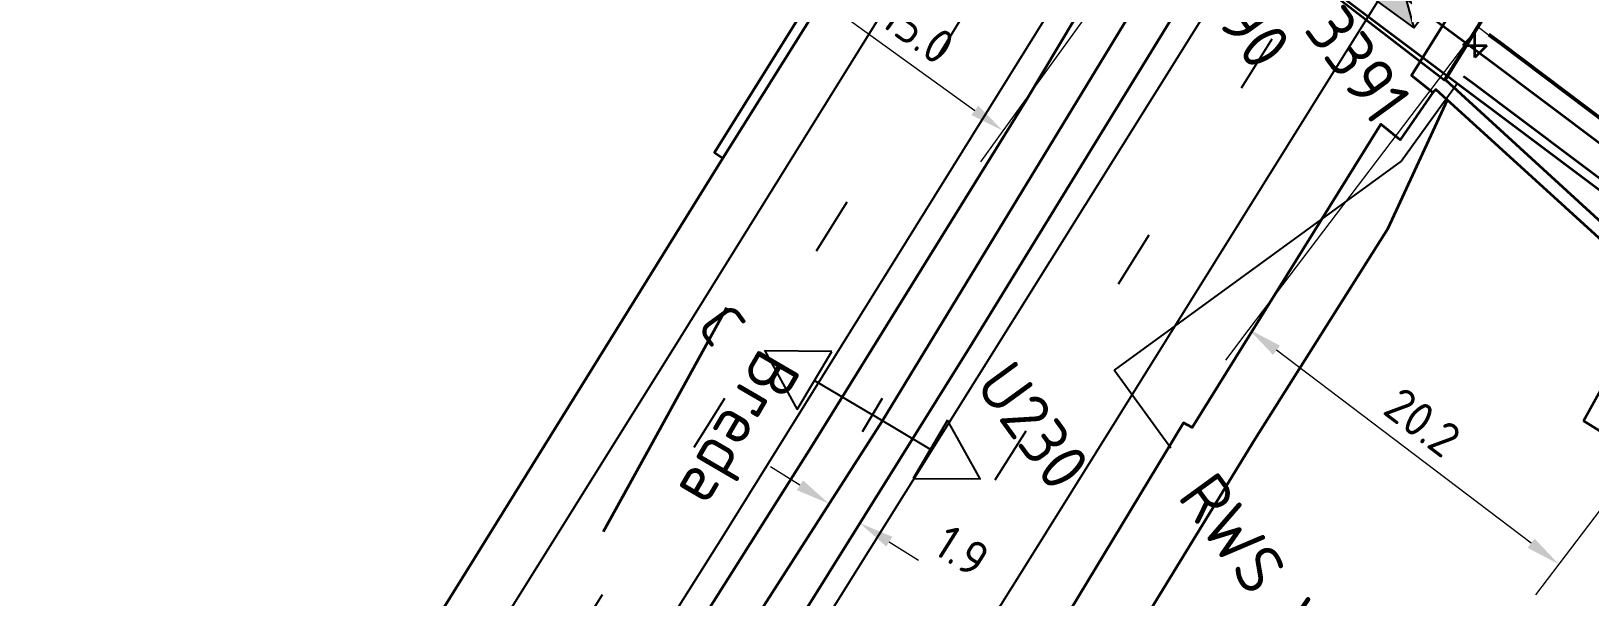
# Model space of a CAD drawing. Header units: metres. Extents: x 134219 to 139080, y 438661 to 444352.
# Drawn here: x 135326 to 135406.8, y 442990.3 to 443019.6 of the extents above; entities that cross this region are included whole.
import ezdxf
from ezdxf.enums import TextEntityAlignment as Align

# ---------------------------------------------------------------- set-up
doc = ezdxf.new("R2010")
doc.units = ezdxf.units.M
doc.linetypes.add('13strp', pattern=[4, 1, -3])
doc.linetypes.add('39strp', pattern=[12, 3, -9])
doc.layers.get('DEFPOINTS').update_dxf_attribs({"color": 193})
for name, color, linetype, lineweight in [('N-WE-KL-ET-T18', 1, 'Continuous', 18), ('N-WE-KL-ET-T25', 7, 'Continuous', 25), ('N-WE-KL-ET_LS_OV_ARMATUUR-S', 7, 'Continuous', 25), ('N-WE-KL-ET_LS_OV_ARMATUUR-T18', 1, 'Continuous', 25), ('N-WE-KL-ET_LS_OV_KABEL-G', 10, 'KL-LS-OV-N', 35), ('N-WE-KL-ET_LS_OV_KABEL-M', 7, 'Continuous', 18), ('N-WE-KL-ET_LS_OV_KABEL-T25', 7, 'Continuous', 25), ('Utd-geleiderail-nw', 8, 'glm a2ee v014$0$f2m40080', 35), ('Utd-ondergr-bs', 8, 'Continuous', 35), ('Utd-ondergr-nw', 8, '13strp', 35)]:
    doc.layers.add(name, color=color, linetype=linetype, lineweight=lineweight)
doc.layers.add('N-WE-KL-ET_LS_OV_ARMATUUR-T25', color=2, linetype='Continuous')
doc.layers.add('Utd-weg-bs', color=8, linetype='Continuous')
doc.styles.add('dtm a2ee v011$0$rtw_iso', font='NLCS-ISO.ttf')
doc.styles.add('ISO18', font='NLCS-ISO.ttf')
doc.styles.add('ISO25', font='NLCS-ISO.ttf')
doc.styles.add('NLCS-ISO', font='NLCS-ISO.ttf')
doc.styles.add('NLCS_18', font='NLCS-ISO.ttf', dxfattribs={"height": 1.799999952316284})
doc.styles.add('NLCS_25', font='NLCS-ISO.ttf', dxfattribs={"height": 2.5})
doc.linetypes.add('glm a2ee v014$0$f2m40080', pattern='A,2,-1,[160,RTW.shx,S=0.5,R=0,X=0,Y=0],-1', length=4)
doc.linetypes.add('KL-LS-OV-N', pattern='A,4,-1,[103,NLCS.SHX,S=0.75,R=0,X=0,Y=0],-1,4,-1.5,["0V",Standard,S=1,R=0,X=0,Y=-0.5],-3', length=14.5)
doc.dimstyles.new('NLCS_t18_pijl_Dimension_l3_h1', dxfattribs={"dimtxt": 1.799999952316284, "dimasz": 1.8, "dimexe": 2, "dimexo": 2, "dimgap": 0.7, "dimtad": 1, "dimdec": 1, "dimzin": 0, "dimdsep": 46, "dimtxsty": 'NLCS_18', "dimcen": 2.5, "dimdle": 2, "dimclrd": 256, "dimclre": 256, "dimclrt": 256, "dimadec": 1, "dimazin": 0, "dimtfac": 1, "dimtdec": 1, "dimtofl": 0, "dimtmove": 1, "dimatfit": 0, "dimfxl": 0, "dimtolj": 1, "dimtzin": 0, "dimlwd": 18, "dimlwe": 18, "dimarcsym": 0})

# ---------------------------------------------------------------- blocks, each defined once
blk = doc.blocks.new('SKL-ET_OV_ARMATUUR_SPECIAAL_1x70W-SO (1)')
blk.add_hatch(color=256).paths.add_polyline_path([(-2.5, -2), (2.5, -2), (0, 0)])
for p, q in [((-2.5, 0), (-2.5, -2)), ((2.5, 0), (-2.5, 0)), ((-2.5, -2), (0, 0)), ((0, 0), (2.5, -2)), ((2.5, -2), (2.5, 0)), ((-2.5, -2), (2.5, -2))]:
    blk.add_line(p, q)
at = {"layer": 'N-WE-KL-ET_LS_OV_ARMATUUR-T18', "style": 'NLCS-ISO', "flags": 1}
for tag, p in [('TYPE_ARMATUUR', (0, -8.680527452786919)), ('VERMOGEN_LAMP', (0, -12.46503754856531)), ('SPIEGELSTAND', (0, -16.24954764434369)), ('POSITIE_ARMATUUR', (0, -20.03405774012208)), ('KABELAANSLUITNG', (0, -23.81856783590047)), ('VOEDINGSPUNT', (0, -31.38758802745724))]:
    blk.add_attdef(tag, p, '', height=1.8, dxfattribs=at)
at = {"layer": 'N-WE-KL-ET_LS_OV_ARMATUUR-T18', "style": 'NLCS-ISO'}
for tag, p in [('FASE-AANSLUITING', (0, -27.60307793167885)), ('GROEPSNUMMER', (0, -35.17209812323563))]:
    blk.add_attdef(tag, p, '', height=1.8, dxfattribs=at)
at = {"layer": 'N-WE-KL-ET_LS_OV_ARMATUUR-T25', "style": 'NLCS-ISO'}
for tag, p, height in [('MASTNUMMER', (0, 6.359873503795825), 2.5), ('TYPE_SYMBOOL', (0, 2.575363408017438), 2.25)]:
    blk.add_attdef(tag, p, '', height=height, dxfattribs=at)
blk = doc.blocks.new('*D183')
at = {"layer": 'DEFPOINTS', "color": 0, "transparency": 16777216}
for p in [(135389.1091365484, 443004.1427738108), (135389.1091365483, 443004.1427738107), (135405.1769273242, 442991.9619722725)]:
    blk.add_point(p, dxfattribs=at)
at = {"layer": 'N-WE-KL-ET_LS_OV_KABEL-M', "lineweight": 18, "transparency": 16777216}
for p, q in [((135389.1091365484, 443004.1427738107), (135387.9009023906, 443002.5489826637)), ((135405.1769273242, 442991.9619722723), (135403.9686931664, 442990.3681811254))]:
    blk.add_line(p, q, dxfattribs=at)
at = {"layer": 'N-WE-KL-ET_LS_OV_KABEL-M', "linetype": 'Continuous', "lineweight": 18, "transparency": 16777216}
blk.add_line((135403.7425152919, 442993.0493830143), (135390.5435485806, 443003.0553630687), dxfattribs=at)
at = {"layer": 'N-WE-KL-ET_LS_OV_KABEL-M', "transparency": 16777216}
for points in [[(135390.7247837043, 443003.2944317407), (135390.362313457, 443002.8162943966), (135389.1091365484, 443004.1427738107)], [(135403.9237504156, 442993.2884516863), (135403.5612801682, 442992.8103143422), (135405.1769273242, 442991.9619722723)]]:
    blk.add_solid(points, dxfattribs=at)
at = {"layer": 'N-WE-KL-ET_LS_OV_KABEL-M', "transparency": 16777216, "insert": (135398.109619248, 442999.32740594), "char_height": 1.799999952316284, "attachment_point": 5, "rotation": 322.8346657279801, "style": 'NLCS_18'}
blk.add_mtext('\\A1;20.2', dxfattribs=at)
blk = doc.blocks.new('*D194')
at = {"layer": 'DEFPOINTS', "color": 0, "transparency": 16777216}
for p in [(135364.1780796779, 443023.2379028408), (135376.3567354539, 443014.4435648896), (135376.3567354538, 443014.4435648895)]:
    blk.add_point(p, dxfattribs=at)
at = {"layer": 'N-WE-KL-ET_LS_OV_KABEL-M', "lineweight": 18, "transparency": 16777216}
for p, q in [((135364.1780796778, 443023.2379028407), (135363.0072173864, 443021.6164585789)), ((135376.3567354538, 443014.4435648895), (135375.1858731624, 443012.8221206276))]:
    blk.add_line(p, q, dxfattribs=at)
at = {"layer": 'N-WE-KL-ET_LS_OV_KABEL-M', "linetype": 'Continuous', "lineweight": 18, "transparency": 16777216}
blk.add_line((135365.6373795135, 443022.1841267784), (135374.8974356181, 443015.4973409518), dxfattribs=at)
at = {"layer": 'N-WE-KL-ET_LS_OV_KABEL-M', "transparency": 16777216}
for points in [[(135365.8130088572, 443022.4273434177), (135365.4617501698, 443021.9409101391), (135364.1780796778, 443023.2379028407)], [(135375.0730649618, 443015.7405575911), (135374.7218062744, 443015.2541243125), (135376.3567354538, 443014.4435648895)]]:
    blk.add_solid(points, dxfattribs=at)
at = {"layer": 'N-WE-KL-ET_LS_OV_KABEL-M', "transparency": 16777216, "insert": (135371.9532211414, 443019.5969389566), "char_height": 1.799999952316284, "attachment_point": 5, "rotation": 324.1665456795735, "style": 'NLCS_18'}
blk.add_mtext('\\A1;15.0', dxfattribs=at)
blk = doc.blocks.new('SKL-ET_OV_ARMATUUR_HD_NATRIUM_1x250W-SO')
for points in [[(3.492758620689642, -1.757241379310358), (6.492758620689642, 0), (3.492758620689642, 1.757241379310358)], [(3.492758620689642, 1.757241379310358), (3.492758620689642, -1.757241379310358)], [(0, 1), (0, -1)], [(3.492758620689642, 0), (0, 0)]]:
    blk.add_lwpolyline(points)
at = {"layer": 'N-WE-KL-ET-T18', "linetype": 'ByBlock', "style": 'NLCS-ISO'}
blk.add_attdef('GROEPSNUMMER', text='', height=1.8, dxfattribs=at).set_placement((-2, -4), align=Align.RIGHT)
blk.add_attdef('FASE-AANSLUITING', (10, -4), '', height=1.8, dxfattribs=at)
at = {"layer": 'N-WE-KL-ET-T18', "linetype": 'ByBlock', "style": 'NLCS-ISO', "flags": 1}
for tag, p in [('TYPE_ARMATUUR', (7.764580914155385, -13.45573048555232)), ('TYPE_FABRIKAAT', (7.764580914155385, -17.24024058133071)), ('VERMOGEN_LAMP', (7.764580914155385, -21.0247506771091)), ('SPIEGELSTAND', (7.764580914155385, -24.80926077288748)), ('HOOGTE_LICHTMAST', (7.764580914155385, -28.59377086866587)), ('UITLEGGERHOEK', (7.764580914155385, -32.37828096444426)), ('TYPE_LICHTMAST', (7.764580914155385, -36.16279106022265)), ('BOTSVRIENDELIJK', (7.764580914155385, -39.94730115600103)), ('POSITIE_LICHTMAST', (7.764580914155385, -43.73181125177942)), ('KABELAANSLUITING', (7.764580914155385, -47.51632134755781)), ('VOEDINGSPUNT', (7.764580914155385, -51.30083144333619))]:
    blk.add_attdef(tag, p, '', height=1.8, dxfattribs=at)
at = {"layer": 'N-WE-KL-ET-T25', "linetype": 'ByBlock', "style": 'NLCS-ISO'}
blk.add_attdef('MASTNUMMER', text='', height=2.5, dxfattribs=at).set_placement((4, 4.309930667947768), align=Align.MIDDLE)
at = {"layer": 'N-WE-KL-ET-T25', "linetype": 'ByBlock', "style": 'NLCS-ISO', "flags": 1}
blk.add_attdef('TYPE_SYMBOOL', (7.764580914155385, -10.05561887920129), '', height=2.5, dxfattribs=at)
blk = doc.blocks.new('RVMXE')
at = {"style": 'ISO25'}
blk.add_attdef('E', text='', height=2.25, dxfattribs=at).set_placement((5.5, 2.625), align=Align.MIDDLE)
blk = doc.blocks.new('dtm a2ee v011$0$hecto-flat-99')
at = {"layer": 'Utd-ondergr-bs'}
for p, q in [((0, 0.625), (-0.625, 0)), ((-0.625, 0), (0.625, 0)), ((0, -0.625), (0, 0.625)), ((0.625, 0), (0, -0.625))]:
    blk.add_line(p, q, dxfattribs=at)
blk = doc.blocks.new('*D547')
at = {"layer": 'DEFPOINTS', "color": 0, "transparency": 16777216}
for p in [(135367.3516015868, 442995.0952821589), (135368.9426527574, 442994.0911821795), (135368.9426527574, 442994.0911821795)]:
    blk.add_point(p, dxfattribs=at)
at = {"layer": 'N-WE-KL-ET_LS_OV_KABEL-M', "linetype": 'Continuous', "lineweight": 18, "transparency": 16777216}
for p, q in [((135365.8293871311, 442996.0559398247), (135364.3071726754, 442997.0165974905)), ((135370.4648672131, 442993.1305245137), (135371.9870816688, 442992.1698668479))]:
    blk.add_line(p, q, dxfattribs=at)
at = {"layer": 'N-WE-KL-ET_LS_OV_KABEL-M', "lineweight": 18, "transparency": 16777216}
for p, q in [((135368.9426527574, 442994.0911821795), (135370.0100501638, 442995.7825315747)), ((135367.3516015868, 442995.0952821589), (135366.2842041804, 442993.4039327637))]:
    blk.add_line(p, q, dxfattribs=at)
at = {"layer": 'N-WE-KL-ET_LS_OV_KABEL-M', "transparency": 16777216}
for points in [[(135365.989496742, 442996.309642234), (135365.6692775201, 442995.8022374155), (135367.3516015868, 442995.0952821589)], [(135370.6249768241, 442993.384226923), (135370.3047576022, 442992.8768221044), (135368.9426527574, 442994.0911821795)]]:
    blk.add_solid(points, dxfattribs=at)
at = {"layer": 'N-WE-KL-ET_LS_OV_KABEL-M', "transparency": 16777216, "insert": (135374.2316559179, 442992.6453139806), "char_height": 1.799999952316284, "attachment_point": 5, "rotation": 327.7442963582945, "style": 'NLCS_18'}
blk.add_mtext('\\A1;1.9', dxfattribs=at)

msp = doc.modelspace()

# ---------------------------------------------------------------- linework, layer by layer
at = {"layer": 'N-WE-KL-ET_LS_OV_KABEL-G', "flags": 128}
msp.add_lwpolyline([(135920.1568725329, 442341.1644278864), (135919.194440535, 442340.328574169), (135890.909467668, 442385.2695944679), (135864.109187932, 442426.729240264), (135835.316175153, 442471.352430386), (135806.933870797, 442516.016357485), (135778.885596529, 442560.214820042), (135749.464698218, 442604.310635349), (135688.972514769, 442692.845954611), (135658.233952217, 442735.00424906), (135645.162689539, 442753.132465963), (135616.198213794, 442790.312214619), (135569.703690102, 442852.510273562), (135568.725128698, 442853.961767806), (135568.715633119, 442853.961179831), (135556.528739472, 442870.335201056), (135541.936615106, 442887.768592935), (135535.961789206, 442894.272333709), (135510.855021249, 442922.2818717679), (135499.678286768, 442932.516359579), (135460.258543628, 442969.031952235), (135441.802902985, 442984.209755406), (135434.997322318, 442989.224812447), (135424.998443609, 442995.684780699), (135418.788355297, 442999.033333785), (135417.786210207, 442999.509148304), (135418.175784277, 442999.508221565), (135411.424090876, 443000.809873973), (135410.522419528, 442999.013252934), (135409.6991718384, 442997.3857869611), (135406.4593130724, 442999.3894667195), (135411.3547172266, 443008.2902856728), (135374.572085829, 443035.916263745), (135373.9319197, 443035.52403871), (135373.149815951, 443035.540735739)], dxfattribs=at)
at = {"layer": 'N-WE-KL-ET_LS_OV_KABEL-G', "extrusion": (-0.8544488546959308, 0.5195355182360607, 0), "elevation": 114487.0880103979, "flags": 128}
msp.add_lwpolyline([(-448849.8878629401, 2.361794511023991), (-448880.0443505549, -0.06589519898526186)], dxfattribs=at)
at = {"layer": 'N-WE-KL-ET_LS_OV_KABEL-G', "extrusion": (0.841979247875471, -0.5395099129275163, 0), "elevation": -125023.7443945959, "flags": 128}
msp.add_lwpolyline([(446029.7955218118, 2.361794511023991), (445926.6202226412, 2.195474641475562)], dxfattribs=at)
at = {"layer": 'N-WE-KL-ET_LS_OV_KABEL-M'}
for points in [[(135385.4167636268, 443026.9901562363), (135376.3567354538, 443014.4435648895)], [(135400.9905619984, 443019.8156552423), (135389.1091365485, 443004.1427738107)], [(135401.5370820132, 443019.4013449036), (135400.9905619984, 443019.8156552423)], [(135408.578118141, 442996.4485097359), (135405.1769273242, 442991.9619722725)]]:
    msp.add_lwpolyline(points, dxfattribs=at)
at = {"layer": 'N-WE-KL-ET_LS_OV_KABEL-T25'}
for p, q in [((135397.0001456715, 443012.8671150625), (135399.9111644461, 443016.8850850705)), ((135397.0001456715, 443012.8671150625), (135382.1181986821, 443002.0285354723)), ((135385.0617823169, 442997.9868383802), (135382.1181986821, 443002.0285354723))]:
    msp.add_line(p, q, dxfattribs=at)
at = {"layer": 'Utd-geleiderail-nw', "linetype": 'Continuous', "flags": 128}
msp.add_lwpolyline([(135325.1268838375, 443074.8306352461), (135326.9328195181, 443073.3156801467), (135328.7488706217, 443071.8193612235), (135331.4389790236, 443069.6482573067), (135334.1422040721, 443067.5152088442), (135335.6461165526, 443066.3472395951), (135336.8669837629, 443065.4079869298), (135339.5862550523, 443063.3418478937), (135342.3141396879, 443061.3003981242), (135345.0434221222, 443059.2836223717), (135347.7714487108, 443057.2881022665), (135350.4956448556, 443055.3104231497), (135353.2134795455, 443053.3472003855), (135355.7294873578, 443051.534093346), (135357.2788059462, 443050.417819027), (135361.3305479184, 443047.4985643658), (135369.4264587183, 443041.65633898), (135377.5016641741, 443035.8058592545), (135385.5504884746, 443029.9378524682), (135393.5654147104, 443024.0438776918), (135401.5433731976, 443018.1132073247), (135407.4564409343, 443013.6732788121)], dxfattribs=at)
at = {"layer": 'Utd-ondergr-bs', "flags": 128}
for points in [[(135417.35, 443107.561), (135415.604, 443104.373), (135416.994, 443103.522), (135403.037, 443080.44), (135390.056, 443059.545), (135388.917, 443060.273), (135386.124, 443055.498), (135386.659, 443055.079), (135374.25, 443035.149), (135373.606, 443035.544), (135370.813, 443031.069), (135371.96, 443030.237), (135361.405, 443013.313), (135361.841, 443013.014), (135345.825, 442987.227), (135327.242, 442958.052), (135308.915, 442929.11), (135290.169, 442900.002)], [(135427.811, 443098.309), (135413.95, 443075.271), (135396.722, 443047.186), (135384.375, 443027.429), (135377.538, 443015.993), (135366.417, 442998.025), (135353.583, 442977.734), (135341.214, 442958.264), (135329.011, 442939.137), (135317.178, 442920.625), (135302.946, 442898.58), (135287.29, 442874.205), (135274.988, 442855.496), (135259.144, 442831.186), (135245.532, 442810.761), (135227.742, 442783.486), (135212.013, 442760.198), (135196.974, 442737.769), (135179.54, 442712.007)], [(135430.776, 443094.515), (135417.274, 443072.18), (135405.842, 443053.498), (135400.264, 443044.578), (135387.868, 443024.765), (135374.777, 443003.437), (135359.845, 442979.518), (135343.641, 442954.001), (135329.753, 442931.996), (135315.106, 442909.364), (135301.894, 442888.998), (135286.256, 442864.593), (135269.668, 442839.379), (135253.957, 442815.42), (135239.687, 442793.897), (135225.087, 442772.014), (135212.333, 442752.942), (135199.122, 442733.218), (135187.587, 442716.293)], [(135438.551, 443080.765), (135436.496, 443077.503), (135434.958, 443078.58), (135412.826, 443042.369), (135414.136, 443041.308), (135410.866, 443036.236), (135409.857, 443037.041), (135397.534, 443017.312), (135398.648, 443016.42), (135396.944, 443013.966), (135395.946, 443014.777), (135386.161, 442999.058), (135385.724, 442999.29), (135376.173, 442983.52), (135364.304, 442964.564), (135354.196, 442948.492), (135343.887, 442932.463), (135332.883, 442915.287)], [(135399.298, 443017.078), (135402.482, 443022.228), (135406.287, 443028.382), (135410.615, 443035.384)], [(135361.841, 443013.014), (135372.368, 443029.834), (135371.96, 443030.237)], [(135409.167, 443007.92), (135409.234, 443007.994), (135399.298, 443017.078)], [(135409.167, 443007.92), (135408.782, 443007.494), (135398.803, 443016.588), (135398.648, 443016.42)], [(135308.794, 442870.513), (135309.942, 442872.665), (135316.089, 442882.49), (135327.482, 442900.098), (135340.272, 442919.99), (135351.285, 442937.644), (135360.435, 442951.96), (135371.832, 442970.251), (135380.591, 442984.009), (135389.426, 442998.466), (135396.324, 443009.39), (135399.403, 443016.051)], [(135355.6525152504, 442993.6593190385), (135358.2051335827, 442998.2930230176), (135362.048435636, 443005.2696727549)]]:
    msp.add_lwpolyline(points, dxfattribs=at)
for points in [[(135374.041, 443036.497), (135385.359, 443054.875), (135410.6, 443035.451), (135399.232, 443017.066)], [(135398.648, 443016.42), (135397.534, 443017.312), (135409.857, 443037.041), (135410.866, 443036.236), (135410.777, 443036.102), (135421.849, 443028.663), (135421.535, 443028.302), (135421.479, 443028.219), (135410.615, 443035.384), (135406.287, 443028.382), (135402.482, 443022.228), (135399.298, 443017.078), (135409.234, 443007.994), (135408.782, 443007.494), (135398.803, 443016.588)]]:
    msp.add_lwpolyline(points, close=True, dxfattribs=at)
at = {"layer": 'Utd-ondergr-nw', "linetype": 'Continuous', "flags": 128}
for points in [[(135401.5738431555, 443019.4612399419), (135402.200156157, 443018.9956299405), (135406.5617892333, 443015.720623509), (135410.1328912345, 443013.0200776243)], [(135401.5370820132, 443019.4013449036), (135402.1582262741, 443018.9395774212), (135410.0905767999, 443012.9643148354)], [(135400.2346872737, 443017.2793492882), (135400.6727104221, 443016.9537167378), (135408.5914368319, 443010.9887188857)]]:
    msp.add_lwpolyline(points, dxfattribs=at)
at = {"layer": 'Utd-weg-bs', "flags": 128}
for points in [[(135422.472, 443105.828), (135407.441, 443081.157), (135391.73, 443055.497), (135376.417, 443030.752), (135359.632, 443003.733), (135343.239, 442977.478), (135327.35, 442952.556), (135310.617, 442926.439), (135296.435, 442904.355), (135280.974, 442880.409), (135264.292, 442854.826), (135247.425, 442829.093), (135231.783, 442805.339), (135218.779, 442785.724), (135203.467, 442762.86), (135189.516, 442742.179), (135177.123, 442723.852), (135163.086, 442703.243)], [(135427.215, 443099.661), (135410.449, 443072.176), (135394.728, 443046.441), (135379.975, 443022.588), (135361.773, 442993.298), (135341.902, 442961.793), (135323.59, 442933.079), (135303.139, 442901.243), (135282.767, 442869.781), (135264.502, 442841.789), (135245.477, 442812.855), (135227.03, 442784.987), (135207.289, 442755.424), (135188.252, 442727.287), (135176.975, 442710.641)], [(135431.948, 443093.807), (135416.054, 443067.629), (135400.724, 443042.821), (135386.186, 443019.477), (135367.608, 442989.787), (135348.786, 442959.844), (135329.884, 442930.125), (135311.627, 442901.756), (135296.605, 442878.493), (135278.082, 442849.884), (135260.361, 442822.882), (135242.668, 442796.155), (135224.94, 442769.557), (135206.101, 442741.456), (135189.763, 442717.452)], [(135436.753, 443087.602), (135423.723, 443066.378), (135408.29, 443041.1), (135393.583, 443017.628), (135377.346, 442991.615), (135361.357, 442966.103), (135345.488, 442941.03), (135329.091, 442915.494), (135313.116, 442890.602), (135295.087, 442862.696), (135277.736, 442836.035), (135260.422, 442809.75), (135242.993, 442783.588), (135227.625, 442760.542), (135211.459, 442736.545), (135203.543, 442724.792)]]:
    msp.add_lwpolyline(points, dxfattribs=at)
at = {"layer": 'Utd-weg-bs', "linetype": '39strp', "flags": 128}
for points in [[(135424.854, 443102.731), (135410.369, 443079.023), (135395.246, 443054.324), (135378.13, 443026.577), (135361.304, 442999.561), (135345.576, 442974.367), (135328.325, 442947.262), (135312.897, 442923.077), (135295.111, 442895.519), (135282.183, 442875.594), (135265.757, 442850.313), (135248.705, 442824.32), (135232.227, 442799.403), (135218.458, 442778.666), (135200.158, 442751.47), (135184.186, 442727.698), (135170.084, 442706.97)], [(135434.33, 443090.731), (135420.388, 443067.876), (135403.752, 443040.905), (135389.095, 443017.258), (135371.607, 442989.427), (135355.865, 442964.279), (135338.904, 442937.605), (135323.443, 442913.359), (135303.366, 442882.249), (135283.881, 442852.09), (135265.084, 442823.551), (135244.739, 442792.731), (135224.15, 442761.93), (135207.618, 442737.335), (135196.664, 442721.128)]]:
    msp.add_lwpolyline(points, dxfattribs=at)

# ---------------------------------------------------------------- block references
at = {"layer": 'N-WE-KL-ET_LS_OV_ARMATUUR-S'}
ref = msp.add_blockref('SKL-ET_OV_ARMATUUR_SPECIAAL_1x70W-SO (1)', (135392.6579558101, 443025.9227078714), dxfattribs=dict(at, rotation=323.7042068112243))
ref.add_attrib('MASTNUMMER', '3390', (135385.4312339474, 443022.8515929824), dxfattribs={"layer": 'N-WE-KL-ET_LS_OV_ARMATUUR-T25', "height": 2.5, "rotation": 306.0659960422107, "style": 'ISO25'})
ref.add_attrib('FASE-AANSLUITING_1', 'L1', (135392.4704016329, 443027.4396523812), dxfattribs={"layer": 'N-WE-KL-ET_LS_OV_ARMATUUR-T18', "height": 1.8, "rotation": 306.0659960422107, "style": 'ISO18'})
ref.add_attrib('GROEPSNUMMER', 'G-2', (135393.7645473974, 443030.9931859996), dxfattribs={"layer": 'N-WE-KL-ET_LS_OV_ARMATUUR-T18', "height": 1.8, "rotation": 306.0659960422107, "style": 'ISO18'})
ref = msp.add_blockref('SKL-ET_OV_ARMATUUR_SPECIAAL_1x70W-SO (1)', (135396.8215136493, 443022.8647412105), dxfattribs=dict(at, rotation=323.7042068112243))
ref.add_attrib('MASTNUMMER', '3391', (135391.9008363404, 443019.6933607567), dxfattribs={"layer": 'N-WE-KL-ET_LS_OV_ARMATUUR-T25', "height": 2.5, "rotation": 306.0659960422107, "style": 'ISO25'})
ref.add_attrib('FASE-AANSLUITING_1', 'L2', (135396.6339594722, 443024.3816857204), dxfattribs={"layer": 'N-WE-KL-ET_LS_OV_ARMATUUR-T18', "height": 1.8, "rotation": 306.0659960422107, "style": 'ISO18'})
ref.add_attrib('GROEPSNUMMER', 'G-2', (135397.9281052365, 443027.9352193388), dxfattribs={"layer": 'N-WE-KL-ET_LS_OV_ARMATUUR-T18', "height": 1.8, "rotation": 306.0659960422107, "style": 'ISO18'})
for rotation in [149.1300396533869, 329.3092220637229]:
    msp.add_blockref('SKL-ET_OV_ARMATUUR_HD_NATRIUM_1x250W-SO', (135369.5893930954, 442999.7007985516), dxfattribs=dict(at, rotation=rotation))
at = {"layer": 'N-WE-KL-ET_LS_OV_ARMATUUR-T18'}
ref = msp.add_blockref('RVMXE', (135369.5893930954, 442999.7007985516), dxfattribs=dict(at, rotation=306.0659960422107))
ref.add_attrib('E', 'C', dxfattribs={"layer": '0', "height": 2.25, "rotation": 306.0659960422107, "style": 'ISO25'}).set_placement((135361.7794589303, 443004.370131611), align=Align.MIDDLE)
at = {"layer": 'Utd-ondergr-bs'}
msp.add_blockref('dtm a2ee v011$0$hecto-flat-99', (135400.821, 443018.859), dxfattribs=at)

# ---------------------------------------------------------------- texts
at = {"layer": 'N-WE-KL-ET_LS_OV_ARMATUUR-T25', "style": 'ISO25'}
msp.add_text('U230', height=2.5, rotation=306.0659960422106, dxfattribs=at).set_placement((135374.8491306716, 443001.2298162773))
at = {"layer": 'N-WE-KL-ET_LS_OV_KABEL-T25', "style": 'NLCS_25'}
msp.add_text('RWS VP G-2 VG-YMvKas 4x10mm² (OV)', height=2.5, rotation=306.0659960422106, dxfattribs=at).set_placement((135386.3629789983, 442996.2002260409), align=Align.MIDDLE_LEFT)
at = {"layer": 'Utd-ondergr-bs', "style": 'dtm a2ee v011$0$rtw_iso'}
msp.add_text('Breda', height=2.5, rotation=239.7306696759541, dxfattribs=at).set_placement((135363.7972222638, 443003.2784273287))

# ---------------------------------------------------------------- dimensions: what is measured, and where the dimension line sits
at = {"layer": 'N-WE-KL-ET_LS_OV_KABEL-M'}
for base, p1, p2, angle, picture, middle in [((135376.3567354538, 443014.4435648895), (135364.1780796779, 443023.2379028408), (135376.3567354539, 443014.4435648897), 324.1665456799335, '*D194', (135371.0165313222, 443018.2997835664)), ((135368.9426527574, 442994.0911821795), (135367.3516015868, 442995.095282159), (135368.9426527575, 442994.0911821795), 327.74429635971353, '*D547', (135373.3777380055, 442991.2922344846))]:
    dim = msp.add_linear_dim(base=base, p1=p1, p2=p2, angle=angle, dimstyle='NLCS_t18_pijl_Dimension_l3_h1', dxfattribs=at)
    dim.commit()
    dim.dimension.update_dxf_attribs({"geometry": picture, "text_midpoint": middle, "dimtype": 161})
dim = msp.add_aligned_dim(p1=(135405.1769273242, 442991.9619722725), p2=(135389.1091365484, 443004.1427738108), distance=9.913283659746757e-11, dimstyle='NLCS_t18_pijl_Dimension_l3_h1', dxfattribs=at)
dim.commit()
dim.dimension.update_dxf_attribs({"geometry": '*D183', "text_midpoint": (135398.109619248, 442999.32740594)})

doc.saveas('drawing.dxf')
